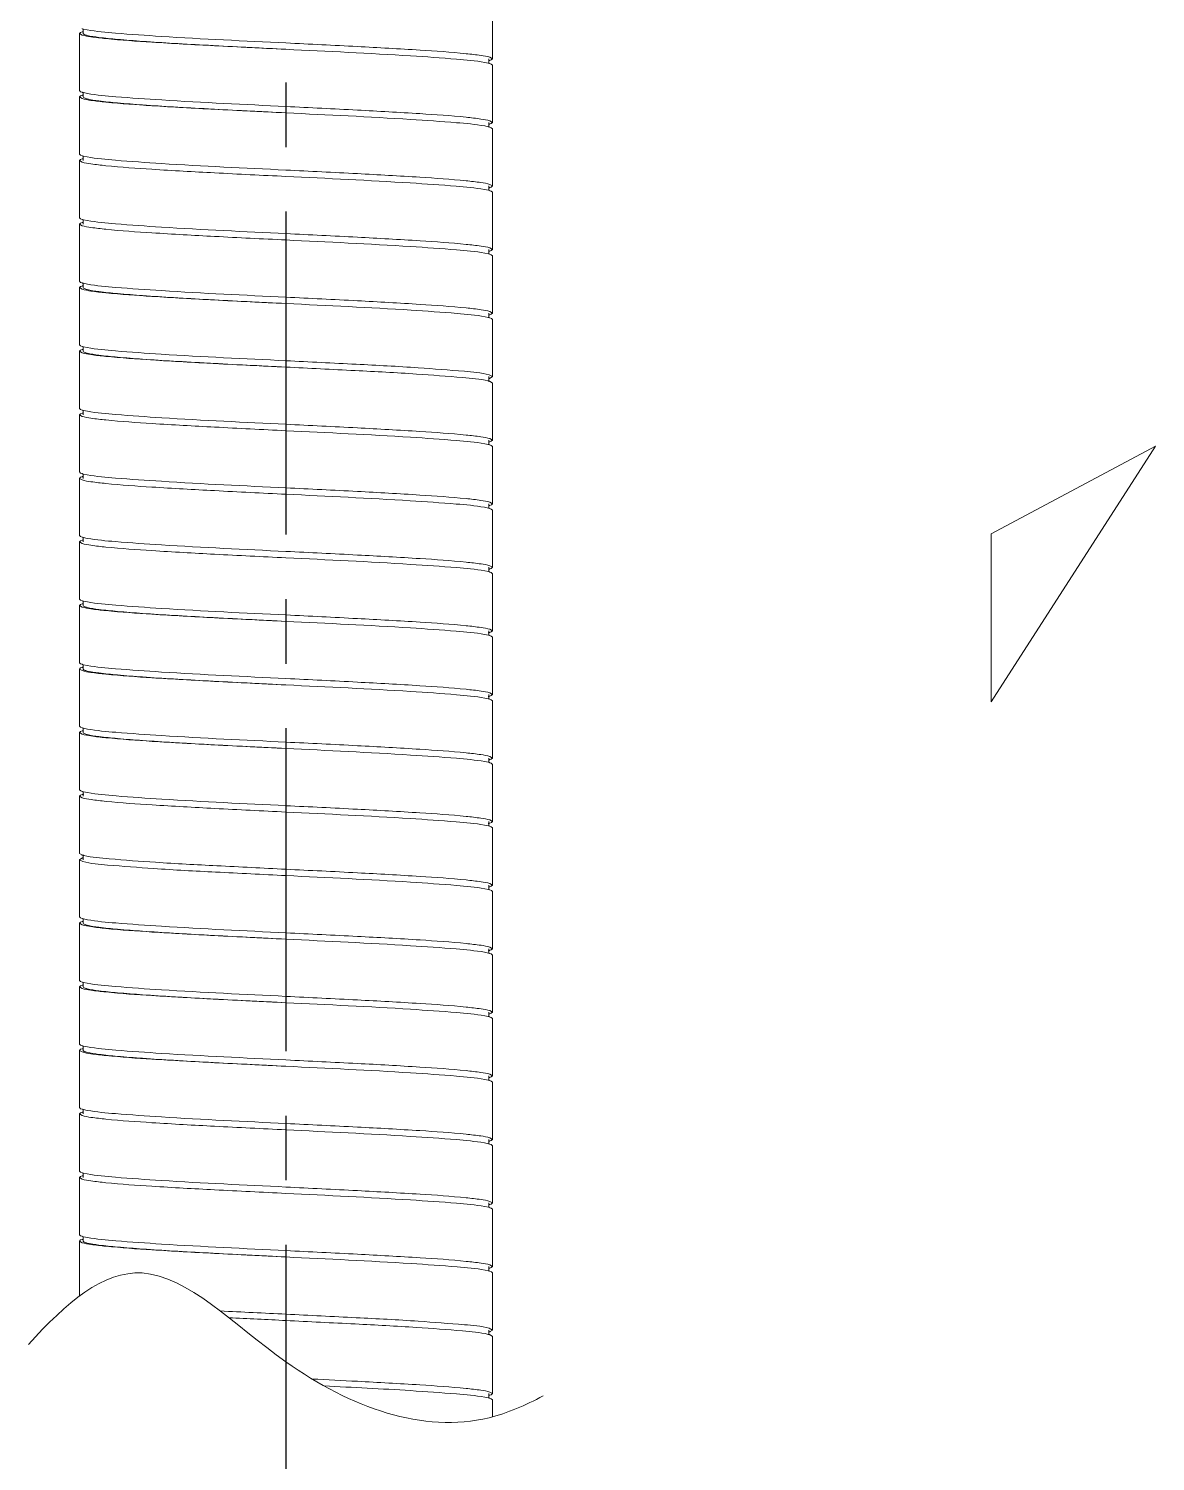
# Model space of a CAD drawing. Header units: millimetres. Extents: x 3895 to 4697, y -1269 to -217.
# Drawn here: x 4462.62 to 4484.78, y -909.99 to -881.81 of the extents above; entities that cross this region are included whole.
import ezdxf

# ---------------------------------------------------------------- set-up
doc = ezdxf.new("R2010")
doc.units = ezdxf.units.MM
doc.header["$LTSCALE"] = 0.1
doc.linetypes.add('CENTERX2', pattern=[101.6, 63.5, -12.7, 12.7, -12.7])
doc.layers.get('0').update_dxf_attribs({"lineweight": 15})
doc.layers.add('CENTER', color=1, linetype='CENTERX2')
doc.layers.add('TEXT', color=2, linetype='Continuous', lineweight=18)

msp = doc.modelspace()

# ---------------------------------------------------------------- linework, layer by layer
at = {"color": 7, "linetype": 'Continuous'}
for p, q in [((4471.7409, -881.2815), (4471.7409, -882.4065)), ((4463.6391, -881.8852), (4463.6159, -881.9064)), ((4463.6671, -881.8748), (4463.6391, -881.8852)), ((4463.6975, -881.8214), (4463.674, -881.8151)), ((4463.6968, -881.8667), (4463.6745, -881.8726)), ((4463.6909, -881.9065), (4463.6909, -881.8151)), ((4463.7686, -881.8362), (4463.6975, -881.8214)), ((4463.6159, -881.9064), (4463.6663, -881.9378)), ((4463.6159, -881.9065), (4463.6159, -883.0315)), ((4471.6595, -882.4464), (4471.6824, -882.4403)), ((4471.6659, -882.4065), (4471.6659, -882.4977)), ((4471.69, -882.438), (4471.718, -882.4276)), ((4471.7409, -882.4065), (4471.6902, -882.375)), ((4471.718, -882.4276), (4471.7409, -882.4065)), ((4471.5884, -882.4768), (4471.6592, -882.4915)), ((4471.6592, -882.4915), (4471.6825, -882.4977)), ((4471.6902, -882.5), (4471.7181, -882.5104)), ((4471.7181, -882.5104), (4471.7409, -882.5315)), ((4471.7409, -882.5315), (4471.7409, -883.6565)), ((4463.639, -883.0527), (4463.6159, -883.0315)), ((4463.6385, -883.1355), (4463.6159, -883.1565)), ((4463.6159, -883.1565), (4463.6159, -884.2815)), ((4463.6159, -883.1565), (4463.667, -883.1881)), ((4463.6664, -883.1251), (4463.6385, -883.1355)), ((4463.667, -883.0631), (4463.639, -883.0527)), ((4463.6973, -883.1166), (4463.674, -883.1228)), ((4463.6968, -883.0712), (4463.6744, -883.0653)), ((4463.6909, -883.1565), (4463.6909, -883.0653)), ((4463.773, -883.087), (4463.6968, -883.0712)), ((4471.5873, -883.7266), (4471.6593, -883.7415)), ((4471.6593, -883.7415), (4471.6824, -883.7477)), ((4471.66, -883.6962), (4471.6829, -883.6901)), ((4471.6659, -883.6565), (4471.6659, -883.7476)), ((4471.7409, -883.6564), (4471.6899, -883.6249)), ((4471.6899, -883.7499), (4471.7179, -883.7603)), ((4471.6904, -883.6879), (4471.7183, -883.6775)), ((4471.7179, -883.7603), (4471.7409, -883.7814)), ((4471.7183, -883.6775), (4471.7409, -883.6564)), ((4471.7409, -883.7815), (4471.7409, -884.9065)), ((4463.6389, -884.3026), (4463.6159, -884.2815)), ((4463.6386, -884.3854), (4463.6159, -884.4065)), ((4463.6159, -884.4065), (4463.6159, -885.5315)), ((4463.6159, -884.4065), (4463.6669, -884.438)), ((4463.6664, -884.3751), (4463.6386, -884.3854)), ((4463.6669, -884.313), (4463.6389, -884.3026)), ((4463.6968, -884.3667), (4463.6739, -884.3728)), ((4463.6975, -884.3214), (4463.6745, -884.3153)), ((4463.6909, -884.4065), (4463.6909, -884.3153)), ((4463.7697, -884.3364), (4463.6975, -884.3214)), ((4471.5836, -884.9759), (4471.66, -884.9917)), ((4471.6594, -884.9464), (4471.6829, -884.9401)), ((4471.66, -884.9917), (4471.6824, -884.9977)), ((4471.6659, -884.9065), (4471.6659, -884.9976)), ((4471.7409, -884.9065), (4471.6897, -884.8749)), ((4471.6905, -884.9378), (4471.7183, -884.9275)), ((4471.7183, -884.9275), (4471.7409, -884.9065)), ((4471.6897, -884.9999), (4471.7178, -885.0102)), ((4471.7178, -885.0102), (4471.7409, -885.0315)), ((4471.7409, -885.0315), (4471.7409, -886.1565)), ((4463.6388, -885.5526), (4463.6159, -885.5315)), ((4463.6668, -885.563), (4463.6388, -885.5526)), ((4463.6388, -885.6353), (4463.6159, -885.6565)), ((4463.6159, -885.6565), (4463.6159, -886.7815)), ((4463.6159, -885.6565), (4463.6668, -885.688)), ((4463.6668, -885.625), (4463.6388, -885.6353)), ((4463.6975, -885.5714), (4463.6744, -885.5653)), ((4463.6975, -885.6165), (4463.6744, -885.6227)), ((4463.6909, -885.6565), (4463.6909, -885.5653)), ((4463.7693, -885.5863), (4463.6975, -885.5714)), ((4471.5879, -886.2267), (4471.6594, -886.2416)), ((4471.6594, -886.2416), (4471.6829, -886.2478)), ((4471.66, -886.1962), (4471.6824, -886.1903)), ((4471.6659, -886.1565), (4471.6659, -886.2478)), ((4471.6897, -886.1881), (4471.7178, -886.1777)), ((4471.7409, -886.1565), (4471.6905, -886.1251)), ((4471.6905, -886.2501), (4471.7183, -886.2605)), ((4471.7178, -886.1777), (4471.7409, -886.1565)), ((4471.7183, -886.2605), (4471.7409, -886.2815)), ((4471.7409, -886.2815), (4471.7409, -887.4065)), ((4463.6386, -886.8025), (4463.6159, -886.7814)), ((4463.6389, -886.8853), (4463.6159, -886.9064)), ((4463.6159, -886.9064), (4463.6664, -886.9379)), ((4463.6159, -886.9065), (4463.6159, -888.0315)), ((4463.6664, -886.8129), (4463.6386, -886.8025)), ((4463.6669, -886.8749), (4463.6389, -886.8853)), ((4463.6968, -886.8212), (4463.6739, -886.8151)), ((4463.6975, -886.8665), (4463.6745, -886.8727)), ((4463.6909, -886.9065), (4463.6909, -886.8151)), ((4463.7718, -886.8368), (4463.6968, -886.8212)), ((4471.5942, -887.4778), (4471.6581, -887.4912)), ((4471.6581, -887.4912), (4471.6831, -887.4979)), ((4471.6602, -887.4462), (4471.6818, -887.4404)), ((4471.6659, -887.4065), (4471.6659, -887.4979)), ((4471.689, -887.4383), (4471.7172, -887.428)), ((4471.7409, -887.4065), (4471.6912, -887.3753)), ((4471.6912, -887.5003), (4471.7188, -887.5107)), ((4471.7172, -887.428), (4471.7409, -887.4065)), ((4471.7188, -887.5107), (4471.7409, -887.5315)), ((4471.7409, -887.5315), (4471.7409, -888.6565)), ((4463.6384, -888.0524), (4463.6159, -888.0314)), ((4463.6662, -888.0628), (4463.6384, -888.0524)), ((4463.6975, -888.0714), (4463.6739, -888.0651)), ((4463.6909, -888.1565), (4463.6909, -888.0651)), ((4463.7682, -888.0861), (4463.6975, -888.0714)), ((4463.6391, -888.1352), (4463.6159, -888.1564)), ((4463.6159, -888.1564), (4463.6662, -888.1878)), ((4463.6159, -888.1565), (4463.6159, -889.2815)), ((4463.6672, -888.1248), (4463.6391, -888.1352)), ((4463.6968, -888.1167), (4463.6746, -888.1226)), ((4471.6659, -888.6565), (4471.6659, -888.7443)), ((4471.7409, -888.6565), (4471.6751, -888.6206)), ((4471.6935, -888.6869), (4471.7409, -888.6565)), ((4471.6934, -888.751), (4471.7409, -888.7815)), ((4471.7409, -888.7815), (4471.7409, -889.9065)), ((4463.6391, -889.3027), (4463.6159, -889.2815)), ((4463.6385, -889.3855), (4463.6159, -889.4065)), ((4463.6159, -889.4065), (4463.6159, -890.5315)), ((4463.6159, -889.4065), (4463.6671, -889.4381)), ((4463.6663, -889.3751), (4463.6385, -889.3855)), ((4463.6671, -889.3131), (4463.6391, -889.3027)), ((4463.6975, -889.3665), (4463.674, -889.3728)), ((4463.6968, -889.3212), (4463.6745, -889.3153)), ((4463.6909, -889.4065), (4463.6909, -889.3153)), ((4463.7734, -889.3371), (4463.6968, -889.3212)), ((4471.5872, -889.9766), (4471.6593, -889.9915)), ((4471.6593, -889.9915), (4471.6823, -889.9976)), ((4471.66, -889.9462), (4471.6829, -889.9401)), ((4471.6659, -889.9065), (4471.6659, -889.9976)), ((4471.7409, -889.9064), (4471.6899, -889.8749)), ((4471.6899, -889.9999), (4471.7179, -890.0103)), ((4471.6904, -889.9379), (4471.7182, -889.9275)), ((4471.7179, -890.0103), (4471.7409, -890.0314)), ((4471.7182, -889.9275), (4471.7409, -889.9064)), ((4471.7409, -890.0315), (4471.7409, -891.1565)), ((4463.6389, -890.5527), (4463.6159, -890.5315)), ((4463.6664, -890.6251), (4463.6386, -890.6354)), ((4463.6669, -890.563), (4463.6389, -890.5527)), ((4463.6968, -890.6167), (4463.6739, -890.6228)), ((4463.6975, -890.5714), (4463.6745, -890.5653)), ((4463.6909, -890.6565), (4463.6909, -890.5653)), ((4463.7696, -890.5864), (4463.6975, -890.5714)), ((4463.6386, -890.6354), (4463.6159, -890.6565)), ((4463.6159, -890.6565), (4463.6159, -891.7815)), ((4463.6159, -890.6565), (4463.6669, -890.688)), ((4471.6594, -891.1964), (4471.6829, -891.1901)), ((4471.6659, -891.1565), (4471.6659, -891.2476)), ((4471.7409, -891.1564), (4471.6897, -891.1248)), ((4471.6906, -891.1878), (4471.7184, -891.1774)), ((4471.7184, -891.1774), (4471.7409, -891.1564)), ((4471.5834, -891.2259), (4471.66, -891.2417)), ((4471.66, -891.2417), (4471.6823, -891.2476)), ((4471.6897, -891.2498), (4471.7177, -891.2602)), ((4471.7177, -891.2602), (4471.7409, -891.2814)), ((4471.7409, -891.2815), (4471.7409, -892.4065)), ((4463.6389, -891.8026), (4463.6159, -891.7815)), ((4463.6387, -891.8854), (4463.6159, -891.9065)), ((4463.6159, -891.9065), (4463.6159, -893.0315)), ((4463.6159, -891.9065), (4463.6668, -891.938)), ((4463.6667, -891.875), (4463.6387, -891.8854)), ((4463.6668, -891.813), (4463.6389, -891.8026)), ((4463.6977, -891.8665), (4463.6743, -891.8727)), ((4463.6974, -891.8214), (4463.6744, -891.8153)), ((4463.6909, -891.9065), (4463.6909, -891.8153)), ((4463.7701, -891.8365), (4463.6974, -891.8214)), ((4471.5875, -892.4766), (4471.6595, -892.4916)), ((4471.6595, -892.4916), (4471.6828, -892.4978)), ((4471.66, -892.4462), (4471.6824, -892.4403)), ((4471.6659, -892.4065), (4471.6659, -892.4978)), ((4471.6898, -892.4381), (4471.7178, -892.4277)), ((4471.7409, -892.4065), (4471.6905, -892.3751)), ((4471.6905, -892.5001), (4471.7183, -892.5105)), ((4471.7178, -892.4277), (4471.7409, -892.4065)), ((4471.7183, -892.5105), (4471.7409, -892.5315)), ((4471.7409, -892.5315), (4471.7409, -893.6565)), ((4463.6386, -893.0525), (4463.6159, -893.0314)), ((4463.6389, -893.1353), (4463.6159, -893.1564)), ((4463.6159, -893.1564), (4463.6664, -893.1879)), ((4463.6159, -893.1565), (4463.6159, -894.2815)), ((4463.6664, -893.0629), (4463.6386, -893.0525)), ((4463.6669, -893.1249), (4463.6389, -893.1353)), ((4463.6968, -893.0712), (4463.6739, -893.0651)), ((4463.6975, -893.1165), (4463.6745, -893.1227)), ((4463.6909, -893.1565), (4463.6909, -893.0651)), ((4463.7718, -893.0868), (4463.6968, -893.0712)), ((4471.5851, -893.7262), (4471.66, -893.7417)), ((4471.6593, -893.6964), (4471.6824, -893.6903)), ((4471.6659, -893.6565), (4471.6659, -893.7478)), ((4471.6899, -893.688), (4471.7179, -893.6776)), ((4471.7409, -893.6565), (4471.6904, -893.6251)), ((4471.7179, -893.6776), (4471.7409, -893.6565)), ((4471.66, -893.7417), (4471.6829, -893.7478)), ((4471.6904, -893.7501), (4471.7183, -893.7604)), ((4471.7183, -893.7604), (4471.7409, -893.7815)), ((4471.7409, -893.7815), (4471.7409, -894.9065)), ((4463.6385, -894.3025), (4463.6159, -894.2815)), ((4463.6391, -894.3852), (4463.6159, -894.4065)), ((4463.6159, -894.4065), (4463.6159, -895.5315)), ((4463.6159, -894.4065), (4463.6663, -894.4378)), ((4463.6663, -894.3128), (4463.6385, -894.3025)), ((4463.6671, -894.3749), (4463.6391, -894.3852)), ((4463.6974, -894.3214), (4463.674, -894.3151)), ((4463.6968, -894.3667), (4463.6745, -894.3727)), ((4463.6909, -894.4065), (4463.6909, -894.3151)), ((4463.769, -894.3363), (4463.6974, -894.3214)), ((4471.5875, -894.9766), (4471.6593, -894.9915)), ((4471.6593, -894.9464), (4471.6825, -894.9403)), ((4471.6593, -894.9915), (4471.6825, -894.9977)), ((4471.6659, -894.9065), (4471.6659, -894.9977)), ((4471.7409, -894.9065), (4471.6901, -894.875)), ((4471.6901, -894.938), (4471.718, -894.9276)), ((4471.6901, -895), (4471.718, -895.0103)), ((4471.718, -894.9276), (4471.7409, -894.9065)), ((4471.718, -895.0103), (4471.7409, -895.0315)), ((4471.7409, -895.0315), (4471.7409, -896.1565)), ((4463.6391, -895.5527), (4463.6159, -895.5315)), ((4463.6385, -895.6355), (4463.6159, -895.6565)), ((4463.6159, -895.6565), (4463.6159, -896.7815)), ((4463.6159, -895.6565), (4463.6671, -895.6881)), ((4463.6663, -895.6251), (4463.6385, -895.6355)), ((4463.6671, -895.5631), (4463.6391, -895.5527)), ((4463.6974, -895.6166), (4463.674, -895.6228)), ((4463.6968, -895.5712), (4463.6745, -895.5653)), ((4463.6909, -895.6565), (4463.6909, -895.5653)), ((4463.7732, -895.587), (4463.6968, -895.5712)), ((4471.5872, -896.2266), (4471.6593, -896.2415)), ((4471.6593, -896.2415), (4471.6823, -896.2477)), ((4471.66, -896.1962), (4471.6829, -896.1901)), ((4471.6659, -896.1565), (4471.6659, -896.2476)), ((4471.7409, -896.1564), (4471.6899, -896.1249)), ((4471.6899, -896.2499), (4471.7179, -896.2603)), ((4471.6904, -896.1879), (4471.7183, -896.1775)), ((4471.7179, -896.2603), (4471.7409, -896.2814)), ((4471.7183, -896.1775), (4471.7409, -896.1564)), ((4471.7409, -896.2815), (4471.7409, -897.4065)), ((4463.6396, -896.803), (4463.6159, -896.7815)), ((4463.6678, -896.8133), (4463.6396, -896.803)), ((4463.6966, -896.8212), (4463.675, -896.8154)), ((4463.6909, -896.9065), (4463.6909, -896.8155)), ((4463.7761, -896.8375), (4463.6966, -896.8212)), ((4463.638, -896.8857), (4463.6159, -896.9065)), ((4463.6159, -896.9065), (4463.6159, -898.0315)), ((4463.6159, -896.9065), (4463.6678, -896.9383)), ((4463.6657, -896.8753), (4463.638, -896.8857)), ((4463.6987, -896.8662), (4463.6737, -896.8729)), ((4471.7409, -897.4064), (4471.6896, -897.3748)), ((4471.5832, -897.4759), (4471.66, -897.4917)), ((4471.6593, -897.4464), (4471.6829, -897.4401)), ((4471.66, -897.4917), (4471.6823, -897.4976)), ((4471.6659, -897.4065), (4471.6659, -897.4976)), ((4471.6896, -897.4998), (4471.7177, -897.5102)), ((4471.6906, -897.4378), (4471.7184, -897.4274)), ((4471.7177, -897.5102), (4471.7409, -897.5314)), ((4471.7184, -897.4274), (4471.7409, -897.4064)), ((4471.7409, -897.5315), (4471.7409, -898.6565)), ((4463.6633, -898.0619), (4463.6159, -898.0315)), ((4463.6634, -898.126), (4463.6159, -898.1565)), ((4463.6159, -898.1565), (4463.6159, -899.2815)), ((4463.6159, -898.1565), (4463.6817, -898.1923)), ((4463.6909, -898.0686), (4463.6909, -898.1565)), ((4471.5883, -898.7268), (4471.6594, -898.7415)), ((4471.6594, -898.7415), (4471.6829, -898.7478)), ((4471.66, -898.6962), (4471.6823, -898.6903)), ((4471.6659, -898.6565), (4471.6659, -898.7478)), ((4471.6897, -898.6881), (4471.7177, -898.6777)), ((4471.7409, -898.6565), (4471.6906, -898.6251)), ((4471.6906, -898.7501), (4471.7184, -898.7605)), ((4471.7177, -898.6777), (4471.7409, -898.6565)), ((4471.7184, -898.7605), (4471.7409, -898.7815)), ((4471.7409, -898.7815), (4471.7409, -899.9065)), ((4463.6386, -899.3025), (4463.6159, -899.2814)), ((4463.6664, -899.3129), (4463.6386, -899.3025)), ((4463.6968, -899.3212), (4463.6739, -899.3151)), ((4463.6909, -899.4065), (4463.6909, -899.3151)), ((4463.7719, -899.3368), (4463.6968, -899.3212)), ((4463.6389, -899.3853), (4463.6159, -899.4064)), ((4463.6159, -899.4064), (4463.6664, -899.4379)), ((4463.6159, -899.4065), (4463.6159, -900.5315)), ((4463.6669, -899.3749), (4463.6389, -899.3853)), ((4463.6975, -899.3665), (4463.6745, -899.3726)), ((4471.6659, -899.9065), (4471.6659, -899.9978)), ((4471.6899, -899.938), (4471.7179, -899.9277)), ((4471.7409, -899.9065), (4471.6904, -899.8751)), ((4471.7179, -899.9277), (4471.7409, -899.9065)), ((4471.585, -899.9762), (4471.66, -899.9917)), ((4471.6593, -899.9464), (4471.6823, -899.9403)), ((4471.66, -899.9917), (4471.6829, -899.9978)), ((4471.6904, -900.0001), (4471.7182, -900.0104)), ((4471.7182, -900.0104), (4471.7409, -900.0315)), ((4471.7409, -900.0315), (4471.7409, -901.1565)), ((4463.6385, -900.5524), (4463.6159, -900.5314)), ((4463.6391, -900.6352), (4463.6159, -900.6564)), ((4463.6159, -900.6564), (4463.6663, -900.6878)), ((4463.6159, -900.6565), (4463.6159, -901.7815)), ((4463.6663, -900.5628), (4463.6385, -900.5524)), ((4463.6671, -900.6248), (4463.6391, -900.6352)), ((4463.6975, -900.5714), (4463.674, -900.5651)), ((4463.6968, -900.6167), (4463.6745, -900.6226)), ((4463.6909, -900.6565), (4463.6909, -900.5651)), ((4463.7686, -900.5862), (4463.6975, -900.5714)), ((4471.5884, -901.2268), (4471.6592, -901.2415)), ((4471.6592, -901.2415), (4471.6825, -901.2477)), ((4471.6595, -901.1964), (4471.6824, -901.1903)), ((4471.6659, -901.1565), (4471.6659, -901.2477)), ((4471.69, -901.188), (4471.718, -901.1776)), ((4471.7409, -901.1565), (4471.6902, -901.125)), ((4471.6902, -901.25), (4471.7181, -901.2604)), ((4471.718, -901.1776), (4471.7409, -901.1565)), ((4471.7181, -901.2604), (4471.7409, -901.2815)), ((4471.7409, -901.2815), (4471.7409, -902.4065)), ((4463.639, -901.8027), (4463.6159, -901.7815)), ((4463.6385, -901.8855), (4463.6159, -901.9065)), ((4463.6664, -901.8751), (4463.6385, -901.8855)), ((4463.667, -901.8131), (4463.639, -901.8027)), ((4463.6973, -901.8666), (4463.674, -901.8728)), ((4463.6968, -901.8212), (4463.6744, -901.8153)), ((4463.6909, -901.9065), (4463.6909, -901.8153)), ((4463.773, -901.837), (4463.6968, -901.8212)), ((4463.6159, -901.9065), (4463.6159, -903.0315)), ((4463.6159, -901.9065), (4463.667, -901.9381)), ((4471.66, -902.4462), (4471.6829, -902.4401)), ((4471.6659, -902.4065), (4471.6659, -902.4976)), ((4471.7409, -902.4064), (4471.6899, -902.3749)), ((4471.6904, -902.4379), (4471.7183, -902.4275)), ((4471.7183, -902.4275), (4471.7409, -902.4064)), ((4471.5873, -902.4766), (4471.6593, -902.4915)), ((4471.6593, -902.4915), (4471.6824, -902.4977)), ((4471.6899, -902.4999), (4471.7179, -902.5103)), ((4471.7179, -902.5103), (4471.7409, -902.5314)), ((4471.7409, -902.5315), (4471.7409, -903.6565)), ((4463.6389, -903.0526), (4463.6159, -903.0315)), ((4463.6386, -903.1354), (4463.6159, -903.1565)), ((4463.6159, -903.1565), (4463.6159, -904.2815)), ((4463.6159, -903.1565), (4463.6669, -903.188)), ((4463.6664, -903.1251), (4463.6386, -903.1354)), ((4463.6669, -903.063), (4463.6389, -903.0526)), ((4463.6968, -903.1167), (4463.6739, -903.1228)), ((4463.6975, -903.0714), (4463.6745, -903.0653)), ((4463.6909, -903.1565), (4463.6909, -903.0653)), ((4463.7697, -903.0864), (4463.6975, -903.0714)), ((4471.5836, -903.7259), (4471.66, -903.7417)), ((4471.6594, -903.6964), (4471.6829, -903.6901)), ((4471.66, -903.7417), (4471.6824, -903.7477)), ((4471.6659, -903.6565), (4471.6659, -903.7476)), ((4471.7409, -903.6565), (4471.6897, -903.6249)), ((4471.6897, -903.7499), (4471.7178, -903.7602)), ((4471.6905, -903.6878), (4471.7183, -903.6775)), ((4471.7178, -903.7602), (4471.7409, -903.7815)), ((4471.7183, -903.6775), (4471.7409, -903.6565)), ((4471.7409, -903.7815), (4471.7409, -904.9065)), ((4463.6388, -904.3026), (4463.6159, -904.2815)), ((4463.6388, -904.3853), (4463.6159, -904.4065)), ((4463.6159, -904.4065), (4463.6159, -905.5315)), ((4463.6159, -904.4065), (4463.6668, -904.438)), ((4463.6668, -904.313), (4463.6388, -904.3026)), ((4463.6668, -904.375), (4463.6388, -904.3853)), ((4463.6975, -904.3214), (4463.6744, -904.3153)), ((4463.6975, -904.3665), (4463.6744, -904.3727)), ((4463.6909, -904.4065), (4463.6909, -904.3153)), ((4463.7693, -904.3363), (4463.6975, -904.3214)), ((4471.5879, -904.9767), (4471.6594, -904.9916)), ((4471.6594, -904.9916), (4471.6829, -904.9978)), ((4471.66, -904.9462), (4471.6824, -904.9403)), ((4471.6659, -904.9065), (4471.6659, -904.9978)), ((4471.6897, -904.9381), (4471.7178, -904.9277)), ((4471.7409, -904.9065), (4471.6905, -904.8751)), ((4471.6905, -905.0001), (4471.7183, -905.0105)), ((4471.7178, -904.9277), (4471.7409, -904.9065)), ((4471.7183, -905.0105), (4471.7409, -905.0315)), ((4471.7409, -905.0315), (4471.7409, -906.1565)), ((4463.6386, -905.5525), (4463.6159, -905.5314)), ((4463.6664, -905.5629), (4463.6386, -905.5525)), ((4463.6389, -905.6353), (4463.6159, -905.6564)), ((4463.6159, -905.6564), (4463.6664, -905.6879)), ((4463.6159, -905.6565), (4463.6159, -906.7377)), ((4463.6669, -905.6249), (4463.6389, -905.6353)), ((4463.6968, -905.5712), (4463.6739, -905.5651)), ((4463.6975, -905.6165), (4463.6745, -905.6227)), ((4463.6909, -905.6565), (4463.6909, -905.5651)), ((4463.7718, -905.5868), (4463.6968, -905.5712)), ((4471.7409, -906.1565), (4471.6912, -906.1253)), ((4471.5942, -906.2278), (4471.6581, -906.2412)), ((4471.6581, -906.2412), (4471.6831, -906.2479)), ((4471.6602, -906.1962), (4471.6818, -906.1904)), ((4471.6659, -906.1565), (4471.6659, -906.2479)), ((4471.689, -906.1883), (4471.7172, -906.178)), ((4471.6912, -906.2503), (4471.7188, -906.2607)), ((4471.7172, -906.178), (4471.7409, -906.1565)), ((4471.7188, -906.2607), (4471.7409, -906.2815)), ((4471.7409, -906.2815), (4471.7409, -907.4065)), ((4471.6659, -907.4065), (4471.6659, -907.4943)), ((4471.7409, -907.4065), (4471.6751, -907.3706)), ((4471.6934, -907.501), (4471.7409, -907.5315)), ((4471.6935, -907.4369), (4471.7409, -907.4065)), ((4471.7409, -907.5315), (4471.7409, -908.6565)), ((4471.6659, -908.6565), (4471.6659, -908.7476)), ((4471.7409, -908.6564), (4471.6899, -908.6249)), ((4471.7182, -908.6775), (4471.7409, -908.6564)), ((4471.5872, -908.7266), (4471.6593, -908.7415)), ((4471.6593, -908.7415), (4471.6823, -908.7476)), ((4471.66, -908.6962), (4471.6829, -908.6901)), ((4471.6899, -908.7499), (4471.7179, -908.7603)), ((4471.6904, -908.6879), (4471.7182, -908.6775)), ((4471.7179, -908.7603), (4471.7409, -908.7814)), ((4471.7409, -908.7815), (4471.7409, -909.113))]:
    msp.add_line(p, q, dxfattribs=at)
for centre, radius, start, end in [((4463.7891, -881.4186), 0.4129, 252.69405, 253.80548), ((4463.7913, -882.2766), 0.4205, 106.12294, 107.17058), ((4471.5662, -882.0384), 0.4183, 286.13616, 287.21647), ((4471.5666, -882.8981), 0.4168, 72.75428, 73.85285), ((4463.7893, -883.5201), 0.4137, 106.18783, 107.29047), ((4463.791, -882.6623), 0.4195, 252.81275, 253.86678), ((4471.566, -884.15), 0.4188, 72.78993, 73.87231), ((4471.5675, -883.293), 0.4135, 286.20032, 287.28326), ((4463.7893, -884.7699), 0.4135, 106.20013, 107.28367), ((4463.7909, -883.9128), 0.419, 252.79279, 253.87405), ((4471.5676, -884.5432), 0.4133, 286.19112, 287.29782), ((4471.5657, -885.4011), 0.42, 72.82062, 73.8716), ((4463.7904, -885.1642), 0.4176, 252.76855, 253.85784), ((4463.7905, -886.0238), 0.4176, 106.14161, 107.23001), ((4471.5657, -885.7868), 0.42, 286.12785, 287.17847), ((4471.5676, -886.6447), 0.4133, 72.70133, 73.80863), ((4463.7893, -886.418), 0.4135, 252.71645, 253.79961), ((4463.7909, -887.2752), 0.419, 106.12554, 107.20685), ((4471.5638, -887.0305), 0.4266, 286.05986, 287.06899), ((4471.569, -887.8902), 0.4086, 72.59853, 73.77957), ((4463.789, -887.669), 0.4125, 252.68602, 253.80226), ((4463.7914, -888.5271), 0.421, 106.11738, 107.1618), ((4471.5, -889.3909), 0.6687, 75.2431, 76.31747), ((4471.5256, -888.1449), 0.5675, 284.77107, 285.27732), ((4471.5257, -889.2928), 0.5672, 74.71959, 75.22649), ((4471.5406, -888.2), 0.5104, 285.27623, 285.8616), ((4471.5408, -889.2374), 0.5098, 74.12794, 74.72081), ((4471.5689, -888.2982), 0.4082, 285.81338, 287.77919), ((4471.5689, -889.1399), 0.4083, 72.23686, 74.17453), ((4463.7891, -889.7693), 0.4129, 106.19474, 107.30679), ((4463.7913, -888.9113), 0.4205, 252.83033, 253.87761), ((4471.5659, -890.4003), 0.4191, 72.79438, 73.87549), ((4471.5675, -889.543), 0.4136, 286.19994, 287.28222), ((4463.7893, -891.02), 0.4136, 106.19974, 107.28232), ((4463.7909, -890.1627), 0.4191, 252.79413, 253.87523), ((4471.5677, -890.7936), 0.4129, 286.19452, 287.30595), ((4471.5656, -891.6516), 0.4205, 72.82942, 73.87706), ((4463.7902, -892.2731), 0.4168, 106.14715, 107.24572), ((4463.7907, -891.4134), 0.4183, 252.78353, 253.86384), ((4471.5658, -892.0373), 0.4195, 286.13322, 287.18725), ((4471.5675, -892.8951), 0.4137, 72.70953, 73.81217), ((4463.7893, -892.668), 0.4135, 252.71674, 253.79968), ((4463.7908, -893.525), 0.4188, 106.12769, 107.21007), ((4471.566, -893.2878), 0.419, 286.12595, 287.20721), ((4471.5676, -894.1449), 0.4135, 72.71633, 73.79987), ((4463.7892, -893.9182), 0.4133, 252.70218, 253.80888), ((4463.7911, -894.7761), 0.42, 106.1284, 107.17938), ((4471.5664, -894.5392), 0.4176, 286.14216, 287.23145), ((4471.5664, -895.3988), 0.4176, 72.76999, 73.85839), ((4463.7892, -896.0197), 0.4133, 106.19137, 107.29867), ((4463.7911, -895.1618), 0.42, 252.82153, 253.87215), ((4471.566, -896.6502), 0.419, 72.79315, 73.87446), ((4471.5676, -895.793), 0.4135, 286.20039, 287.28355), ((4463.793, -896.4055), 0.4266, 252.93101, 253.94014), ((4463.7879, -897.2652), 0.4086, 106.22043, 107.40147), ((4471.5654, -897.9021), 0.421, 72.8382, 73.88262), ((4471.5678, -897.044), 0.4125, 286.19774, 287.31398), ((4463.7879, -897.6732), 0.4082, 252.22081, 254.18662), ((4463.788, -898.5149), 0.4083, 105.82547, 107.76314), ((4463.816, -898.6124), 0.5098, 105.27919, 105.87206), ((4463.8162, -897.575), 0.5104, 254.1384, 254.72377), ((4463.8313, -897.5199), 0.5675, 254.72268, 255.22893), ((4463.8312, -898.6678), 0.5672, 104.77351, 105.28041), ((4463.8569, -897.4218), 0.6689, 255.2455, 256.31837), ((4471.5655, -898.2863), 0.4205, 286.12239, 287.16967), ((4471.5677, -899.1443), 0.4129, 72.69321, 73.80526), ((4463.7893, -898.918), 0.4136, 252.71778, 253.80006), ((4463.7909, -899.7753), 0.4191, 106.12451, 107.20562), ((4471.5659, -899.5377), 0.4191, 286.12477, 287.20587), ((4471.5675, -900.395), 0.4136, 72.71768, 73.80026), ((4463.7891, -900.1686), 0.4129, 252.69405, 253.80548), ((4463.7913, -901.0266), 0.4205, 106.12294, 107.17058), ((4471.5662, -900.7884), 0.4183, 286.13616, 287.21647), ((4471.5666, -901.6481), 0.4168, 72.75428, 73.85285), ((4463.7893, -902.2701), 0.4137, 106.18783, 107.29047), ((4463.791, -901.4123), 0.4195, 252.81275, 253.86678), ((4471.5675, -902.043), 0.4135, 286.20032, 287.28326), ((4471.566, -902.9), 0.4188, 72.78993, 73.87231), ((4463.7893, -903.5199), 0.4135, 106.20013, 107.28367), ((4463.7909, -902.6628), 0.419, 252.79279, 253.87405), ((4471.5657, -904.1511), 0.42, 72.82062, 73.8716), ((4471.5676, -903.2932), 0.4133, 286.19112, 287.29782), ((4463.7904, -903.9142), 0.4176, 252.76855, 253.85784), ((4463.7905, -904.7738), 0.4176, 106.14161, 107.23001), ((4471.5657, -904.5368), 0.42, 286.12785, 287.17847), ((4471.5676, -905.3947), 0.4133, 72.70133, 73.80863), ((4463.7893, -905.168), 0.4135, 252.71645, 253.79961), ((4463.7909, -906.0252), 0.419, 106.12554, 107.20685), ((4471.5638, -905.7805), 0.4266, 286.05986, 287.06899), ((4471.569, -906.6402), 0.4086, 72.59853, 73.77957), ((4471.5, -908.1409), 0.6687, 75.2431, 76.31747), ((4471.5256, -906.8949), 0.5675, 284.77107, 285.27732), ((4471.5257, -908.0428), 0.5672, 74.71959, 75.22649), ((4471.5406, -906.95), 0.5104, 285.27623, 285.8616), ((4471.5408, -907.9874), 0.5098, 74.12794, 74.72081), ((4471.5689, -907.0482), 0.4082, 285.81338, 287.77919), ((4471.5689, -907.8899), 0.4083, 72.23686, 74.17453), ((4471.5659, -909.1503), 0.4191, 72.79438, 73.87549), ((4471.5675, -908.293), 0.4136, 286.19994, 287.28222)]:
    msp.add_arc(centre, radius, start, end, dxfattribs=at)
for points, knots in [([(4467.6784, -882.094), (4466.861, -882.0539), (4465.7414, -882.0029), (4464.4388, -881.9121), (4463.9517, -881.8692), (4463.7686, -881.8362)], [0, 0, 0, 0, 0.6264331, 0.8575598, 1, 1, 1, 1]), ([(4463.6663, -881.9378), (4463.7229, -881.9555), (4463.8799, -881.98), (4464.3372, -882.0325), (4465.1492, -882.0871), (4466.3303, -882.1534), (4467.2099, -882.196), (4467.6784, -882.219)], [0, 0, 0, 0, 0.0442309, 0.1177916, 0.3436389, 0.6502811, 1, 1, 1, 1]), ([(4463.6909, -881.9065), (4463.6909, -881.9156), (4463.7226, -881.9341), (4463.8176, -881.9593), (4464.0436, -881.9936), (4464.4036, -882.0287), (4464.8952, -882.0665), (4465.4912, -882.1042), (4466.4313, -882.1569), (4467.1697, -882.1936), (4467.6784, -882.219)], [0, 0, 0, 0, 0.0068303, 0.0219535, 0.0793695, 0.1717709, 0.2958122, 0.4468045, 0.6189872, 1, 1, 1, 1]), ([(4471.6902, -882.375), (4471.6334, -882.3574), (4471.4763, -882.3329), (4471.0188, -882.2803), (4470.2069, -882.2258), (4469.026, -882.1595), (4468.1468, -882.1169), (4467.6784, -882.094)], [0, 0, 0, 0, 0.0443087, 0.1179205, 0.343794, 0.6503748, 1, 1, 1, 1]), ([(4467.6784, -882.219), (4468.4959, -882.259), (4469.6156, -882.31), (4470.9182, -882.4008), (4471.4053, -882.4437), (4471.5884, -882.4768)], [0, 0, 0, 0, 0.6264694, 0.8575865, 1, 1, 1, 1]), ([(4463.667, -883.1881), (4463.7239, -883.2057), (4463.8812, -883.2302), (4464.3389, -883.2827), (4465.1507, -883.3372), (4466.3313, -883.4034), (4467.2102, -883.446), (4467.6784, -883.469)], [0, 0, 0, 0, 0.0443887, 0.1180565, 0.3439679, 0.6504908, 1, 1, 1, 1]), ([(4463.6909, -883.1565), (4463.6909, -883.1656), (4463.7226, -883.1841), (4463.8176, -883.2093), (4464.0436, -883.2436), (4464.4036, -883.2787), (4464.8952, -883.3165), (4465.4911, -883.3542), (4466.4313, -883.4069), (4467.1697, -883.4436), (4467.6784, -883.469)], [0, 0, 0, 0, 0.0068305, 0.0219526, 0.0793679, 0.1717689, 0.2958102, 0.4468029, 0.6189861, 1, 1, 1, 1]), ([(4467.6784, -883.344), (4466.8632, -883.304), (4465.7458, -883.253), (4464.4447, -883.1627), (4463.957, -883.1197), (4463.773, -883.087)], [0, 0, 0, 0, 0.6254959, 0.8567856, 1, 1, 1, 1]), ([(4471.6899, -883.6249), (4471.6331, -883.6073), (4471.4759, -883.5828), (4471.0183, -883.5303), (4470.2064, -883.4758), (4469.0257, -883.4095), (4468.1467, -883.3669), (4467.6784, -883.344)], [0, 0, 0, 0, 0.0443582, 0.1180078, 0.3439087, 0.650446, 1, 1, 1, 1]), ([(4467.6784, -883.469), (4468.4953, -883.509), (4469.6144, -883.56), (4470.9166, -883.6507), (4471.4039, -883.6936), (4471.5873, -883.7266)], [0, 0, 0, 0, 0.6262112, 0.857376, 1, 1, 1, 1]), ([(4467.6784, -884.594), (4466.8615, -884.554), (4465.7425, -884.5029), (4464.4403, -884.4123), (4463.953, -884.3693), (4463.7697, -884.3364)], [0, 0, 0, 0, 0.6261968, 0.8573644, 1, 1, 1, 1]), ([(4463.6669, -884.438), (4463.7237, -884.4556), (4463.881, -884.4801), (4464.3386, -884.5326), (4465.1505, -884.5872), (4466.3312, -884.6534), (4467.2102, -884.696), (4467.6784, -884.719)], [0, 0, 0, 0, 0.044362, 0.118014, 0.3439164, 0.6504511, 1, 1, 1, 1]), ([(4471.6897, -884.8749), (4471.6329, -884.8573), (4471.4756, -884.8328), (4471.0178, -884.7803), (4470.206, -884.7257), (4469.0254, -884.6595), (4468.1466, -884.6169), (4467.6784, -884.594)], [0, 0, 0, 0, 0.0443993, 0.1180743, 0.3439899, 0.6505045, 1, 1, 1, 1]), ([(4467.6784, -884.719), (4468.4936, -884.7589), (4469.6108, -884.8099), (4470.9118, -884.9003), (4471.3996, -884.9432), (4471.5836, -884.9759)], [0, 0, 0, 0, 0.6254528, 0.8567499, 1, 1, 1, 1]), ([(4463.6668, -885.688), (4463.7235, -885.7056), (4463.8807, -885.7301), (4464.3382, -885.7826), (4465.1501, -885.8372), (4466.3309, -885.9034), (4467.2101, -885.946), (4467.6784, -885.969)], [0, 0, 0, 0, 0.0443277, 0.1179526, 0.3438336, 0.6504003, 1, 1, 1, 1]), ([(4467.6784, -885.844), (4466.8613, -885.804), (4465.7421, -885.7529), (4464.4398, -885.6622), (4463.9526, -885.6193), (4463.7693, -885.5863)], [0, 0, 0, 0, 0.6262904, 0.8574383, 1, 1, 1, 1]), ([(4471.6905, -886.1251), (4471.6339, -886.1074), (4471.4769, -886.083), (4471.0195, -886.0304), (4470.2076, -885.9758), (4469.0264, -885.9096), (4468.1469, -885.8669), (4467.6784, -885.844)], [0, 0, 0, 0, 0.0442406, 0.1178077, 0.343659, 0.6502941, 1, 1, 1, 1]), ([(4467.6784, -885.969), (4468.4957, -886.009), (4469.6151, -886.06), (4470.9176, -886.1508), (4471.4047, -886.1937), (4471.5879, -886.2267)], [0, 0, 0, 0, 0.6263615, 0.8575008, 1, 1, 1, 1]), ([(4463.6664, -886.9379), (4463.7231, -886.9555), (4463.8801, -886.98), (4464.3376, -887.0326), (4465.1495, -887.0871), (4466.3306, -887.1534), (4467.2099, -887.196), (4467.6784, -887.219)], [0, 0, 0, 0, 0.0442629, 0.117849, 0.343714, 0.6503235, 1, 1, 1, 1]), ([(4463.6909, -886.9065), (4463.6909, -886.9156), (4463.7226, -886.9341), (4463.8176, -886.9593), (4464.0436, -886.9937), (4464.4036, -887.0287), (4464.8952, -887.0665), (4465.4912, -887.1042), (4466.4313, -887.1569), (4467.1697, -887.1936), (4467.6784, -887.219)], [0, 0, 0, 0, 0.0068281, 0.0219536, 0.0793688, 0.1717697, 0.2958106, 0.4468029, 0.6189859, 1, 1, 1, 1]), ([(4467.6784, -887.094), (4466.8626, -887.054), (4465.7447, -887.003), (4464.4432, -886.9125), (4463.9556, -886.8696), (4463.7718, -886.8368)], [0, 0, 0, 0, 0.6257375, 0.8569833, 1, 1, 1, 1]), ([(4471.6912, -887.3753), (4471.6347, -887.3576), (4471.478, -887.3331), (4471.021, -887.2805), (4470.2089, -887.2259), (4469.0273, -887.1596), (4468.1473, -887.1169), (4467.6784, -887.094)], [0, 0, 0, 0, 0.0441035, 0.1175792, 0.343375, 0.6501068, 1, 1, 1, 1]), ([(4467.6784, -887.219), (4468.4987, -887.2591), (4469.6215, -887.3102), (4470.926, -887.4015), (4471.4122, -887.4444), (4471.5942, -887.4778)], [0, 0, 0, 0, 0.6277115, 0.858614, 1, 1, 1, 1]), ([(4467.6784, -888.344), (4466.8608, -888.3039), (4465.741, -888.2529), (4464.4383, -888.1621), (4463.9512, -888.1192), (4463.7682, -888.0861)], [0, 0, 0, 0, 0.6265183, 0.8576301, 1, 1, 1, 1]), ([(4463.6662, -888.1878), (4463.7229, -888.2055), (4463.8798, -888.23), (4464.3371, -888.2825), (4465.1491, -888.3371), (4466.3303, -888.4034), (4467.2098, -888.446), (4467.6784, -888.469)], [0, 0, 0, 0, 0.0442203, 0.1177737, 0.3436167, 0.6502667, 1, 1, 1, 1]), ([(4463.6909, -888.1565), (4463.6909, -888.1656), (4463.7226, -888.1841), (4463.8176, -888.2093), (4464.0436, -888.2436), (4464.4036, -888.2787), (4464.8952, -888.3165), (4465.4912, -888.3542), (4466.4313, -888.4069), (4467.1697, -888.4436), (4467.6784, -888.469)], [0, 0, 0, 0, 0.0068303, 0.0219535, 0.0793695, 0.1717709, 0.2958122, 0.4468045, 0.6189872, 1, 1, 1, 1]), ([(4471.6751, -888.6206), (4471.5169, -888.5774), (4471.0475, -888.5406), (4470.1787, -888.4701), (4469.0071, -888.4101), (4468.1398, -888.3666), (4467.6784, -888.344)], [0, 0, 0, 0, 0.1227641, 0.3497312, 0.6542348, 1, 1, 1, 1]), ([(4467.6784, -888.469), (4468.1328, -888.4912), (4468.9887, -888.5339), (4470.1485, -888.5942), (4471.0194, -888.6617), (4471.4933, -888.7011), (4471.6581, -888.7412)], [0, 0, 0, 0, 0.3419984, 0.6444533, 0.8724508, 1, 1, 1, 1]), ([(4463.6671, -889.4381), (4463.7241, -889.4557), (4463.8814, -889.4802), (4464.3391, -889.5327), (4465.151, -889.5872), (4466.3315, -889.6534), (4467.2103, -889.696), (4467.6784, -889.719)], [0, 0, 0, 0, 0.0444123, 0.1180963, 0.344017, 0.6505215, 1, 1, 1, 1]), ([(4467.6784, -889.594), (4466.8634, -889.5541), (4465.7463, -889.503), (4464.4453, -889.4127), (4463.9575, -889.3697), (4463.7734, -889.3371)], [0, 0, 0, 0, 0.6254015, 0.8567073, 1, 1, 1, 1]), ([(4471.6899, -889.8749), (4471.6331, -889.8573), (4471.4759, -889.8328), (4471.0182, -889.7803), (4470.2063, -889.7258), (4469.0257, -889.6595), (4468.1467, -889.6169), (4467.6784, -889.594)], [0, 0, 0, 0, 0.044364, 0.1180173, 0.3439206, 0.6504538, 1, 1, 1, 1]), ([(4467.6784, -889.719), (4468.4953, -889.759), (4469.6144, -889.81), (4470.9166, -889.9007), (4471.4039, -889.9436), (4471.5872, -889.9766)], [0, 0, 0, 0, 0.6262027, 0.8573697, 1, 1, 1, 1]), ([(4467.6784, -890.844), (4466.8615, -890.804), (4465.7425, -890.7529), (4464.4403, -890.6623), (4463.953, -890.6193), (4463.7696, -890.5864)], [0, 0, 0, 0, 0.6262008, 0.857368, 1, 1, 1, 1]), ([(4463.6669, -890.688), (4463.7237, -890.7056), (4463.881, -890.7301), (4464.3386, -890.7826), (4465.1505, -890.8372), (4466.3312, -890.9034), (4467.2102, -890.946), (4467.6784, -890.969)], [0, 0, 0, 0, 0.0443637, 0.1180168, 0.34392, 0.6504534, 1, 1, 1, 1]), ([(4471.6897, -891.1248), (4471.6328, -891.1072), (4471.4755, -891.0827), (4471.0177, -891.0303), (4470.2059, -890.9757), (4469.0254, -890.9095), (4468.1465, -890.8669), (4467.6784, -890.844)], [0, 0, 0, 0, 0.0444111, 0.1180942, 0.3440144, 0.6505199, 1, 1, 1, 1]), ([(4467.6784, -890.969), (4468.4935, -891.0089), (4469.6106, -891.0599), (4470.9115, -891.1502), (4471.3993, -891.1932), (4471.5834, -891.2259)], [0, 0, 0, 0, 0.6254067, 0.8567117, 1, 1, 1, 1]), ([(4463.6668, -891.938), (4463.7237, -891.9556), (4463.8808, -891.9801), (4464.3384, -892.0326), (4465.1503, -892.0872), (4466.3311, -892.1534), (4467.2101, -892.196), (4467.6784, -892.219)], [0, 0, 0, 0, 0.0443482, 0.1179871, 0.3438761, 0.6504274, 1, 1, 1, 1]), ([(4467.6784, -892.094), (4466.8617, -892.054), (4465.7429, -892.0029), (4464.4408, -891.9123), (4463.9535, -891.8694), (4463.7701, -891.8365)], [0, 0, 0, 0, 0.6261217, 0.8572986, 1, 1, 1, 1]), ([(4471.6905, -892.3751), (4471.6338, -892.3574), (4471.4768, -892.3329), (4471.0194, -892.2804), (4470.2075, -892.2258), (4469.0264, -892.1596), (4468.1469, -892.1169), (4467.6784, -892.094)], [0, 0, 0, 0, 0.0442515, 0.1178259, 0.3436817, 0.6503088, 1, 1, 1, 1]), ([(4467.6784, -892.219), (4468.4955, -892.259), (4469.6147, -892.31), (4470.9171, -892.4007), (4471.4043, -892.4437), (4471.5875, -892.4766)], [0, 0, 0, 0, 0.6262802, 0.8574337, 1, 1, 1, 1]), ([(4463.6909, -893.1565), (4463.6909, -893.1656), (4463.7226, -893.1841), (4463.8176, -893.2093), (4464.0436, -893.2437), (4464.4036, -893.2787), (4464.8952, -893.3165), (4465.4912, -893.3542), (4466.4313, -893.4069), (4467.1697, -893.4436), (4467.6784, -893.469)], [0, 0, 0, 0, 0.0068281, 0.0219536, 0.0793689, 0.1717696, 0.2958108, 0.4468023, 0.6189876, 1, 1, 1, 1]), ([(4467.6784, -893.344), (4466.8626, -893.304), (4465.7447, -893.253), (4464.4432, -893.1625), (4463.9556, -893.1196), (4463.7718, -893.0868)], [0, 0, 0, 0, 0.6257323, 0.8569791, 1, 1, 1, 1]), ([(4463.6664, -893.1879), (4463.7231, -893.2055), (4463.8801, -893.23), (4464.3376, -893.2826), (4465.1495, -893.3371), (4466.3306, -893.4034), (4467.2099, -893.446), (4467.6784, -893.469)], [0, 0, 0, 0, 0.0442633, 0.1178499, 0.3437155, 0.6503244, 1, 1, 1, 1]), ([(4471.6904, -893.6251), (4471.6337, -893.6074), (4471.4767, -893.5829), (4471.0193, -893.5304), (4470.2073, -893.4758), (4469.0263, -893.4096), (4468.1469, -893.3669), (4467.6784, -893.344)], [0, 0, 0, 0, 0.0442627, 0.1178487, 0.3437137, 0.6503233, 1, 1, 1, 1]), ([(4467.6784, -893.469), (4468.4943, -893.5089), (4469.6122, -893.56), (4470.9137, -893.6504), (4471.4013, -893.6934), (4471.5851, -893.7262)], [0, 0, 0, 0, 0.625748, 0.8569921, 1, 1, 1, 1]), ([(4463.6663, -894.4378), (4463.723, -894.4555), (4463.88, -894.48), (4464.3373, -894.5326), (4465.1493, -894.5871), (4466.3304, -894.6534), (4467.2099, -894.696), (4467.6784, -894.719)], [0, 0, 0, 0, 0.0442417, 0.1178096, 0.3436613, 0.6502957, 1, 1, 1, 1]), ([(4463.6909, -894.4065), (4463.6909, -894.4156), (4463.7226, -894.4341), (4463.8176, -894.4593), (4464.0436, -894.4936), (4464.4036, -894.5287), (4464.8952, -894.5665), (4465.4912, -894.6042), (4466.4313, -894.6569), (4467.1697, -894.6936), (4467.6784, -894.719)], [0, 0, 0, 0, 0.0068303, 0.0219535, 0.0793695, 0.1717709, 0.2958122, 0.4468045, 0.6189872, 1, 1, 1, 1]), ([(4467.6784, -894.594), (4466.8612, -894.554), (4465.7418, -894.5029), (4464.4393, -894.4122), (4463.9522, -894.3693), (4463.769, -894.3363)], [0, 0, 0, 0, 0.62635, 0.8574912, 1, 1, 1, 1]), ([(4471.6901, -894.875), (4471.6333, -894.8573), (4471.4761, -894.8328), (4471.0186, -894.7803), (4470.2067, -894.7258), (4469.0259, -894.6595), (4468.1467, -894.6169), (4467.6784, -894.594)], [0, 0, 0, 0, 0.0443297, 0.1179559, 0.3438377, 0.6504028, 1, 1, 1, 1]), ([(4467.6784, -894.719), (4468.4954, -894.759), (4469.6147, -894.81), (4470.917, -894.9007), (4471.4042, -894.9436), (4471.5875, -894.9766)], [0, 0, 0, 0, 0.6262735, 0.8574243, 1, 1, 1, 1]), ([(4463.6671, -895.6881), (4463.724, -895.7057), (4463.8813, -895.7302), (4464.339, -895.7827), (4465.1508, -895.8372), (4466.3314, -895.9034), (4467.2103, -895.946), (4467.6784, -895.969)], [0, 0, 0, 0, 0.0444005, 0.1180764, 0.3439924, 0.6505061, 1, 1, 1, 1]), ([(4463.6909, -895.6565), (4463.6909, -895.6656), (4463.7226, -895.6841), (4463.8176, -895.7093), (4464.0436, -895.7436), (4464.4036, -895.7787), (4464.8952, -895.8165), (4465.4911, -895.8542), (4466.4313, -895.9069), (4467.1697, -895.9436), (4467.6784, -895.969)], [0, 0, 0, 0, 0.0068305, 0.0219526, 0.0793679, 0.1717689, 0.2958102, 0.4468029, 0.6189861, 1, 1, 1, 1]), ([(4467.6784, -895.844), (4466.8633, -895.8041), (4465.7461, -895.753), (4464.445, -895.6627), (4463.9573, -895.6197), (4463.7732, -895.587)], [0, 0, 0, 0, 0.6254475, 0.8567455, 1, 1, 1, 1]), ([(4471.6899, -896.1249), (4471.6331, -896.1073), (4471.4759, -896.0828), (4471.0182, -896.0303), (4470.2064, -895.9758), (4469.0257, -895.9095), (4468.1467, -895.8669), (4467.6784, -895.844)], [0, 0, 0, 0, 0.0443624, 0.1180148, 0.3439174, 0.6504517, 1, 1, 1, 1]), ([(4467.6784, -895.969), (4468.4953, -896.009), (4469.6144, -896.06), (4470.9166, -896.1507), (4471.4039, -896.1936), (4471.5872, -896.2266)], [0, 0, 0, 0, 0.6262006, 0.8573676, 1, 1, 1, 1]), ([(4463.6678, -896.9383), (4463.7249, -896.9558), (4463.8825, -896.9804), (4464.3406, -897.0328), (4465.1523, -897.0873), (4466.3323, -897.1535), (4467.2106, -897.1961), (4467.6784, -897.219)], [0, 0, 0, 0, 0.0445493, 0.1183278, 0.3442999, 0.6507004, 1, 1, 1, 1]), ([(4467.6784, -897.094), (4466.8647, -897.0541), (4465.749, -897.0031), (4464.4489, -896.913), (4463.9607, -896.87), (4463.7761, -896.8375)], [0, 0, 0, 0, 0.6248429, 0.8562418, 1, 1, 1, 1]), ([(4471.6896, -897.3748), (4471.6327, -897.3572), (4471.4754, -897.3327), (4471.0176, -897.2803), (4470.2058, -897.2257), (4469.0253, -897.1595), (4468.1465, -897.1169), (4467.6784, -897.094)], [0, 0, 0, 0, 0.0444229, 0.1181142, 0.344039, 0.6505352, 1, 1, 1, 1]), ([(4467.6784, -897.219), (4468.4934, -897.2589), (4469.6104, -897.3099), (4470.9113, -897.4002), (4471.3991, -897.4432), (4471.5832, -897.4759)], [0, 0, 0, 0, 0.6253633, 0.8566757, 1, 1, 1, 1]), ([(4463.6817, -898.1923), (4463.84, -898.2356), (4464.3094, -898.2723), (4465.1782, -898.3428), (4466.3497, -898.4028), (4467.217, -898.4464), (4467.6784, -898.469)], [0, 0, 0, 0, 0.1227729, 0.3497423, 0.6542417, 1, 1, 1, 1]), ([(4467.6784, -898.344), (4467.2241, -898.3217), (4466.3681, -898.279), (4465.2084, -898.2187), (4464.3374, -898.1513), (4463.8635, -898.1119), (4463.6987, -898.0717)], [0, 0, 0, 0, 0.3419958, 0.6444488, 0.8724473, 1, 1, 1, 1]), ([(4471.6906, -898.6251), (4471.6339, -898.6074), (4471.477, -898.583), (4471.0196, -898.5304), (4470.2077, -898.4758), (4469.0265, -898.4096), (4468.147, -898.3669), (4467.6784, -898.344)], [0, 0, 0, 0, 0.0442298, 0.1177897, 0.3436366, 0.6502796, 1, 1, 1, 1]), ([(4467.6784, -898.469), (4468.4958, -898.509), (4469.6155, -898.56), (4470.9181, -898.6508), (4471.4052, -898.6937), (4471.5883, -898.7268)], [0, 0, 0, 0, 0.6264453, 0.8575699, 1, 1, 1, 1]), ([(4467.6784, -899.594), (4466.8626, -899.554), (4465.7447, -899.503), (4464.4433, -899.4125), (4463.9557, -899.3696), (4463.7719, -899.3368)], [0, 0, 0, 0, 0.6257204, 0.8569692, 1, 1, 1, 1]), ([(4463.6664, -899.4379), (4463.7231, -899.4555), (4463.8802, -899.48), (4464.3376, -899.5326), (4465.1495, -899.5871), (4466.3306, -899.6534), (4467.2099, -899.696), (4467.6784, -899.719)], [0, 0, 0, 0, 0.0442647, 0.1178518, 0.3437171, 0.6503255, 1, 1, 1, 1]), ([(4463.6909, -899.4065), (4463.6909, -899.4156), (4463.7226, -899.4341), (4463.8176, -899.4593), (4464.0436, -899.4937), (4464.4036, -899.5287), (4464.8952, -899.5665), (4465.4912, -899.6042), (4466.4313, -899.6569), (4467.1697, -899.6936), (4467.6784, -899.719)], [0, 0, 0, 0, 0.0068281, 0.0219536, 0.0793688, 0.1717697, 0.2958106, 0.4468029, 0.6189859, 1, 1, 1, 1]), ([(4471.6904, -899.8751), (4471.6337, -899.8574), (4471.4767, -899.8329), (4471.0193, -899.7804), (4470.2073, -899.7258), (4469.0263, -899.6596), (4468.1469, -899.6169), (4467.6784, -899.594)], [0, 0, 0, 0, 0.0442646, 0.1178515, 0.3437169, 0.6503254, 1, 1, 1, 1]), ([(4467.6784, -899.719), (4468.4942, -899.7589), (4469.6121, -899.81), (4470.9136, -899.9004), (4471.4012, -899.9434), (4471.585, -899.9762)], [0, 0, 0, 0, 0.6257284, 0.8569758, 1, 1, 1, 1]), ([(4463.6663, -900.6878), (4463.7229, -900.7055), (4463.8799, -900.73), (4464.3372, -900.7825), (4465.1492, -900.8371), (4466.3303, -900.9034), (4467.2099, -900.946), (4467.6784, -900.969)], [0, 0, 0, 0, 0.0442309, 0.1177916, 0.3436389, 0.6502811, 1, 1, 1, 1]), ([(4463.6909, -900.6565), (4463.6909, -900.6656), (4463.7226, -900.6841), (4463.8176, -900.7093), (4464.0436, -900.7436), (4464.4036, -900.7787), (4464.8952, -900.8165), (4465.4912, -900.8542), (4466.4313, -900.9069), (4467.1697, -900.9436), (4467.6784, -900.969)], [0, 0, 0, 0, 0.0068303, 0.0219535, 0.0793695, 0.1717709, 0.2958122, 0.4468045, 0.6189872, 1, 1, 1, 1]), ([(4467.6784, -900.844), (4466.861, -900.8039), (4465.7414, -900.7529), (4464.4388, -900.6621), (4463.9517, -900.6192), (4463.7686, -900.5862)], [0, 0, 0, 0, 0.6264331, 0.8575598, 1, 1, 1, 1]), ([(4471.6902, -901.125), (4471.6334, -901.1074), (4471.4763, -901.0829), (4471.0188, -901.0303), (4470.2069, -900.9758), (4469.026, -900.9095), (4468.1468, -900.8669), (4467.6784, -900.844)], [0, 0, 0, 0, 0.0443087, 0.1179205, 0.343794, 0.6503748, 1, 1, 1, 1]), ([(4467.6784, -900.969), (4468.4959, -901.009), (4469.6156, -901.06), (4470.9182, -901.1508), (4471.4053, -901.1937), (4471.5884, -901.2268)], [0, 0, 0, 0, 0.6264694, 0.8575865, 1, 1, 1, 1]), ([(4467.6784, -902.094), (4466.8632, -902.054), (4465.7458, -902.003), (4464.4447, -901.9127), (4463.957, -901.8697), (4463.773, -901.837)], [0, 0, 0, 0, 0.6254959, 0.8567856, 1, 1, 1, 1]), ([(4463.667, -901.9381), (4463.7239, -901.9557), (4463.8812, -901.9802), (4464.3389, -902.0327), (4465.1507, -902.0872), (4466.3313, -902.1534), (4467.2102, -902.196), (4467.6784, -902.219)], [0, 0, 0, 0, 0.0443887, 0.1180565, 0.3439679, 0.6504908, 1, 1, 1, 1]), ([(4463.6909, -901.9065), (4463.6909, -901.9156), (4463.7226, -901.9341), (4463.8176, -901.9593), (4464.0436, -901.9936), (4464.4036, -902.0287), (4464.8952, -902.0665), (4465.4911, -902.1042), (4466.4313, -902.1569), (4467.1697, -902.1936), (4467.6784, -902.219)], [0, 0, 0, 0, 0.0068305, 0.0219526, 0.0793679, 0.1717689, 0.2958102, 0.4468029, 0.6189861, 1, 1, 1, 1]), ([(4471.6899, -902.3749), (4471.6331, -902.3573), (4471.4759, -902.3328), (4471.0183, -902.2803), (4470.2064, -902.2258), (4469.0257, -902.1595), (4468.1467, -902.1169), (4467.6784, -902.094)], [0, 0, 0, 0, 0.0443582, 0.1180078, 0.3439087, 0.650446, 1, 1, 1, 1]), ([(4467.6784, -902.219), (4468.4953, -902.259), (4469.6144, -902.31), (4470.9166, -902.4007), (4471.4039, -902.4436), (4471.5873, -902.4766)], [0, 0, 0, 0, 0.6262112, 0.857376, 1, 1, 1, 1]), ([(4463.6669, -903.188), (4463.7237, -903.2056), (4463.881, -903.2301), (4464.3386, -903.2826), (4465.1505, -903.3372), (4466.3312, -903.4034), (4467.2102, -903.446), (4467.6784, -903.469)], [0, 0, 0, 0, 0.044362, 0.118014, 0.3439164, 0.6504511, 1, 1, 1, 1]), ([(4467.6784, -903.344), (4466.8615, -903.304), (4465.7425, -903.2529), (4464.4403, -903.1623), (4463.953, -903.1193), (4463.7697, -903.0864)], [0, 0, 0, 0, 0.6261968, 0.8573644, 1, 1, 1, 1]), ([(4471.6897, -903.6249), (4471.6329, -903.6073), (4471.4756, -903.5828), (4471.0178, -903.5303), (4470.206, -903.4757), (4469.0254, -903.4095), (4468.1466, -903.3669), (4467.6784, -903.344)], [0, 0, 0, 0, 0.0443993, 0.1180743, 0.3439899, 0.6505045, 1, 1, 1, 1]), ([(4467.6784, -903.469), (4468.4936, -903.5089), (4469.6108, -903.5599), (4470.9118, -903.6503), (4471.3996, -903.6932), (4471.5836, -903.7259)], [0, 0, 0, 0, 0.6254528, 0.8567499, 1, 1, 1, 1]), ([(4467.6784, -904.594), (4466.8613, -904.554), (4465.7421, -904.5029), (4464.4398, -904.4122), (4463.9526, -904.3693), (4463.7693, -904.3363)], [0, 0, 0, 0, 0.6262904, 0.8574383, 1, 1, 1, 1]), ([(4463.6668, -904.438), (4463.7235, -904.4556), (4463.8807, -904.4801), (4464.3382, -904.5326), (4465.1501, -904.5872), (4466.3309, -904.6534), (4467.2101, -904.696), (4467.6784, -904.719)], [0, 0, 0, 0, 0.0443277, 0.1179526, 0.3438336, 0.6504003, 1, 1, 1, 1]), ([(4471.6905, -904.8751), (4471.6339, -904.8574), (4471.4769, -904.833), (4471.0195, -904.7804), (4470.2076, -904.7258), (4469.0264, -904.6596), (4468.1469, -904.6169), (4467.6784, -904.594)], [0, 0, 0, 0, 0.0442406, 0.1178077, 0.343659, 0.6502941, 1, 1, 1, 1]), ([(4467.6784, -904.719), (4468.4957, -904.759), (4469.6151, -904.81), (4470.9176, -904.9008), (4471.4047, -904.9437), (4471.5879, -904.9767)], [0, 0, 0, 0, 0.6263615, 0.8575008, 1, 1, 1, 1]), ([(4463.6664, -905.6879), (4463.7231, -905.7055), (4463.8801, -905.73), (4464.3376, -905.7826), (4465.1495, -905.8371), (4466.3306, -905.9034), (4467.2099, -905.946), (4467.6784, -905.969)], [0, 0, 0, 0, 0.0442629, 0.117849, 0.343714, 0.6503235, 1, 1, 1, 1]), ([(4463.6909, -905.6565), (4463.6909, -905.6656), (4463.7226, -905.6841), (4463.8176, -905.7093), (4464.0436, -905.7437), (4464.4036, -905.7787), (4464.8952, -905.8165), (4465.4912, -905.8542), (4466.4313, -905.9069), (4467.1697, -905.9436), (4467.6784, -905.969)], [0, 0, 0, 0, 0.0068281, 0.0219536, 0.0793688, 0.1717697, 0.2958106, 0.4468029, 0.6189859, 1, 1, 1, 1]), ([(4467.6784, -905.844), (4466.8626, -905.804), (4465.7447, -905.753), (4464.4432, -905.6625), (4463.9556, -905.6196), (4463.7718, -905.5868)], [0, 0, 0, 0, 0.6257375, 0.8569833, 1, 1, 1, 1]), ([(4471.6912, -906.1253), (4471.6347, -906.1076), (4471.478, -906.0831), (4471.021, -906.0305), (4470.2089, -905.9759), (4469.0273, -905.9096), (4468.1473, -905.8669), (4467.6784, -905.844)], [0, 0, 0, 0, 0.0441035, 0.1175792, 0.343375, 0.6501068, 1, 1, 1, 1]), ([(4467.6784, -905.969), (4468.4987, -906.0091), (4469.6215, -906.0602), (4470.926, -906.1515), (4471.4122, -906.1944), (4471.5942, -906.2278)], [0, 0, 0, 0, 0.6277115, 0.858614, 1, 1, 1, 1]), ([(4462.6159, -907.6911), (4463.3493, -906.8668), (4464.9549, -905.5054), (4467.8021, -908.5192), (4470.7825, -909.5929), (4472.3915, -908.8854), (4472.7409, -908.7015)], [1.1808806, 1.1808806, 1.1808806, 1.1808806, 4.0205863, 7.3461428, 11.4886976, 12.657431, 12.657431, 12.657431, 12.657431]), ([(4471.6751, -907.3706), (4471.5169, -907.3274), (4471.0475, -907.2906), (4470.1787, -907.2201), (4469.0071, -907.1601), (4468.1398, -907.1166), (4467.6784, -907.094)], [0, 0, 0, 0, 0.1227641, 0.3497312, 0.6542348, 1, 1, 1, 1]), ([(4467.6784, -907.219), (4468.1328, -907.2412), (4468.9887, -907.2839), (4470.1485, -907.3442), (4471.0194, -907.4117), (4471.4933, -907.4511), (4471.6581, -907.4912)], [0, 0, 0, 0, 0.3419984, 0.6444533, 0.8724508, 1, 1, 1, 1]), ([(4471.6899, -908.6249), (4471.6331, -908.6073), (4471.4759, -908.5828), (4471.0182, -908.5303), (4470.2063, -908.4758), (4469.197, -908.4191), (4468.4896, -908.3838), (4468.1928, -908.3692)], [0, 0, 0, 0, 0.044364, 0.1180173, 0.34392064, 0.65045384, 0.87200097, 0.87200097, 0.87200097, 0.87200097]), ([(4468.4273, -908.5054), (4468.9947, -908.5331), (4469.8636, -908.5774), (4470.9166, -908.6507), (4471.4039, -908.6936), (4471.5872, -908.7266)], [0.19133682, 0.19133682, 0.19133682, 0.19133682, 0.62620272, 0.85736971, 1, 1, 1, 1])]:
    msp.add_open_spline(points, degree=3, knots=knots, dxfattribs=at)
for points in [[(4467.6784, -907.094), (4467.2465, -907.0728), (4466.8145, -907.0524), (4466.3825, -907.0303)], [(4466.5539, -907.1621), (4466.9287, -907.1816), (4467.3035, -907.2003), (4467.6784, -907.219)], [(4466.5554, -907.1633), (4466.9297, -907.1824), (4467.3041, -907.2006), (4467.6784, -907.219)]]:
    msp.add_open_spline(points, degree=3, dxfattribs=at)
at = {"layer": 'CENTER'}
msp.add_line((4467.6785, -529.8117), (4467.6785, -919.3404), dxfattribs=at)
at = {"layer": 'TEXT', "color": 2}
for p, q in [((4484.7815, -890.0234), (4481.5489, -891.7464)), ((4481.5489, -895.0488), (4484.7815, -890.0234)), ((4481.5489, -891.7464), (4481.5489, -895.0488))]:
    msp.add_line(p, q, dxfattribs=at)

doc.saveas('drawing.dxf')
